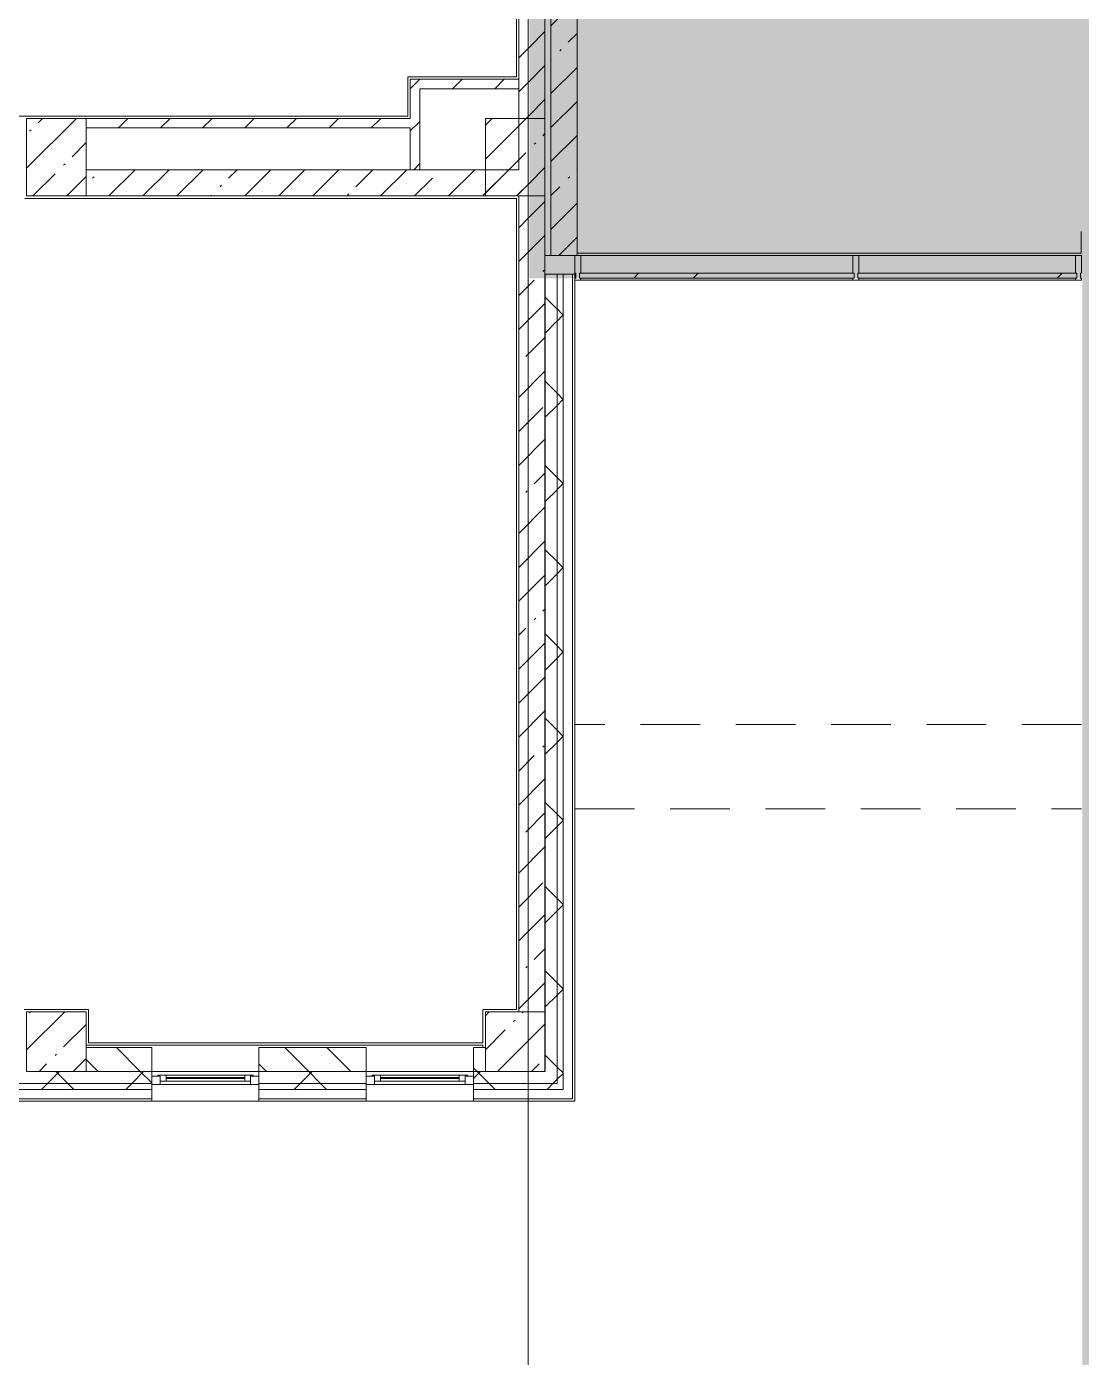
# Model space of a CAD drawing. Header units: millimetres. Extents: x 81469 to 279813, y -8553 to 29000.
# Drawn here: x 233153 to 242005, y 1150 to 12321 of the extents above; entities that cross this region are included whole.
import ezdxf

# ---------------------------------------------------------------- set-up
doc = ezdxf.new("R2010")
doc.units = ezdxf.units.MM
doc.linetypes.add('200_ШТРИХ__ш1_п0_6_', pattern=[800, 500, -300])
doc.linetypes.add('Осевая', pattern=[3175, 635, -476.25, 1587.5, -476.25])
doc.layers.add('A-DETL-GENF-1', color=7, linetype='Continuous', lineweight=9, true_color=0xc0c0c0, transparency=0.4)
for name, color, linetype, lineweight in [('A-DETL-MBND-1', 7, '200_ШТРИХ__ш1_п0_6_', 9), ('A-GLAZ-3', 7, 'Continuous', 5), ('A-GLAZ-CURT-2', 7, 'Continuous', 5), ('A-GLAZ-CWMG-2', 7, 'Continuous', 5), ('A-WALL', 7, 'Continuous', 9), ('A-WALL-4', 7, 'Continuous', 5), ('I-WALL-21', 7, 'Continuous', 5), ('S-COLS-1', 7, 'Continuous', 5), ('Оси', 7, 'Continuous', 9), ('Оси-2', 7, 'Осевая', 9)]:
    doc.layers.add(name, color=color, linetype=linetype, lineweight=lineweight)
for name, color, linetype, lineweight, true_color in [('A-FLOR-1', 7, 'Continuous', 5, 0xb7b7b7), ('A-FLOR-2', 7, 'Continuous', 5, 0xaaaaaa), ('A-GLAZ-CURT-3', 7, 'Continuous', 5, 0x737373), ('A-GLAZ-CWMG-3', 7, 'Continuous', 5, 0x737373), ('A-GLAZ-CWMG-4', 7, 'Continuous', 5, 0x383e42), ('A-WALL-5', 7, 'Continuous', 5, 0x737373), ('I-WALL-22', 7, 'Continuous', 5, 0x737373), ('S-COLS-2', 7, 'Continuous', 5, 0x737373)]:
    doc.layers.add(name, color=color, linetype=linetype, lineweight=lineweight, true_color=true_color)
pattern_1 = [(45, (152802.76, 0), (-285.1231, 285.1231), []), (45, (153087.9, 0), (-285.1231, 285.1231), [504.031, -100.806, 16.764, -84.042])]
pattern_2 = [(45, (152802.76, 0), (-353.5534, 353.5534), []), (135, (152802.76, 0), (-353.5534, -353.5534), [])]
pattern_3 = [(45, (152802.76, 0), (-176.7767, 176.7767), [])]

# ---------------------------------------------------------------- blocks, each defined once
blk = doc.blocks.new('BSC_Колонна _Прямоугольная - 500х500-V99-3_4_3_птичка')
at = {"layer": 'S-COLS-1'}
h = blk.add_hatch(dxfattribs=at)
h.set_pattern_fill('FP_57', color=256, style=0, pattern_type=2)
h.set_pattern_definition([(45, (-80600, -3800), (-285.1231, 285.1231), []), (45, (-80314.88, -3800), (-285.1231, 285.1231), [504.031, -100.806, 16.764, -84.042])])
h.paths.add_polyline_path([(-250, -250), (250, -250), (250, 250), (-250, 250)])
for p, q in [((250, 250), (-250, 250)), ((-250, 250), (-250, -250)), ((250, -250), (250, 250)), ((-250, -250), (250, -250))]:
    blk.add_line(p, q, dxfattribs=at)
blk = doc.blocks.new('120_Окно_СКБ_1Ст - 120_Окно_СКБ_1Ст 900х2500_h_-19906774-3_4_3_птичка')
at = {"layer": 'A-GLAZ-3'}
for p, q in [((-450, -75), (-450, -5)), ((-450, -5), (-380, -5)), ((450, -5), (-450, -5)), ((-380, -75), (-450, -75)), ((-450, -75), (-400, -75)), ((-380, -75), (-400, -75)), ((-400, -75), (-400, -85)), ((-400, -85), (400, -85)), ((400, -85), (-400, -85)), ((-380, -5), (-380, -75)), ((380, -35), (-380, -35)), ((-380, -35), (-380, -75)), ((-330, -85), (-330, -35)), ((-330, -55), (330, -55)), ((330, -65), (-330, -65)), ((330, -85), (330, -35)), ((380, -75), (380, -5)), ((380, -5), (450, -5)), ((380, -75), (380, -35)), ((450, -75), (380, -75)), ((400, -75), (380, -75)), ((400, -75), (450, -75)), ((400, -85), (400, -75)), ((450, -5), (450, -75))]:
    blk.add_line(p, q, dxfattribs=at)
blk = doc.blocks.new('Системная панель - Стекло - 40мм-33184352-3_4_3_птичка')
at = {"layer": 'A-GLAZ-CURT-2'}
h = blk.add_hatch(dxfattribs=at)
h.set_pattern_fill('FP_119', color=256, style=0, pattern_type=2)
h.set_pattern_definition([(45, (-86642.5, -9710), (-1414.214, 1414.214), [1000, -3000]), (45, (-87642.5, -10210), (-1414.214, 1414.214), [3000, -1000]), (45, (-85642.5, -10710), (-1414.214, 1414.214), [1000, -3000])])
h.paths.add_polyline_path([(1153, 0), (1153, 40), (-1153, 40), (-1153, 0), (557, 0)])
at = {"layer": 'A-GLAZ-CURT-3'}
for p, q in [((1153, 40), (-1153, 40)), ((-1153, 40), (-1153, 0)), ((-1153, 0), (1153, 0)), ((1153, 0), (1153, 40))]:
    blk.add_line(p, q, dxfattribs=at)
blk = doc.blocks.new('Системная панель - Стекло - 40мм-33184353-3_4_3_птичка')
at = {"layer": 'A-GLAZ-CURT-2'}
h = blk.add_hatch(dxfattribs=at)
h.set_pattern_fill('FP_120', color=256, style=0, pattern_type=2)
h.set_pattern_definition([(45, (-88744.2, -9710), (-1414.214, 1414.214), [1000, -3000]), (45, (-89744.2, -10210), (-1414.214, 1414.214), [3000, -1000]), (45, (-87744.2, -10710), (-1414.214, 1414.214), [1000, -3000])])
h.paths.add_polyline_path([(919, 0), (919, 40), (-919, 40), (-919, 0), (786, 0)])
at = {"layer": 'A-GLAZ-CURT-3'}
for p, q in [((919, 40), (-919, 40)), ((-919, 40), (-919, 0)), ((-919, 0), (919, 0)), ((919, 0), (919, 40))]:
    blk.add_line(p, q, dxfattribs=at)
blk = doc.blocks.new('Прямоугольный импост - Импост структурный с накладкой - 190мм-33184356-3_4_3_птичка')
at = {"layer": 'A-GLAZ-CWMG-2'}
for p, q in [((-50, 2), (-50, 17)), ((-50, 17), (0, 17)), ((0, 17), (0, 2))]:
    blk.add_line(p, q, dxfattribs=at)
at = {"layer": 'A-GLAZ-CWMG-3'}
for p, q in [((-40, 0), (-50, 0)), ((-40, -40), (-40, 0)), ((0, 0), (-10, 0)), ((-10, 0), (-10, -40)), ((-50, -190), (-50, -40)), ((-50, -40), (-40, -40)), ((-10, -40), (0, -40)), ((0, -40), (0, -190)), ((0, -190), (-50, -190))]:
    blk.add_line(p, q, dxfattribs=at)
blk = doc.blocks.new('Прямоугольный импост - Импост структурный с накладкой - 190мм-33184358-3_4_3_птичка')
at = {"layer": 'A-GLAZ-CWMG-2'}
for p, q in [((0, 17), (-50, 17)), ((-50, 17), (-50, 2)), ((0, 2), (0, 17))]:
    blk.add_line(p, q, dxfattribs=at)
at = {"layer": 'A-GLAZ-CWMG-3'}
for p, q in [((-50, 0), (-40, 0)), ((-40, 0), (-40, -40)), ((-10, -40), (-10, 0)), ((-10, 0), (0, 0)), ((-40, -40), (-50, -40)), ((-50, -40), (-50, -190)), ((0, -40), (-10, -40)), ((0, -190), (0, -40)), ((-50, -190), (0, -190))]:
    blk.add_line(p, q, dxfattribs=at)
blk = doc.blocks.new('Прямоугольный импост - Импост структурный с накладкой - 190мм-33184349-3_4_3_птичка')
at = {"layer": 'A-GLAZ-CWMG-2'}
for p, q in [((-25, 2), (-25, 17)), ((-25, 17), (25, 17)), ((25, 17), (25, 2))]:
    blk.add_line(p, q, dxfattribs=at)
at = {"layer": 'A-GLAZ-CWMG-3'}
for p, q in [((-15, 0), (-25, 0)), ((-15, -40), (-15, 0)), ((25, 0), (15, 0)), ((15, 0), (15, -40)), ((-25, -190), (-25, -40)), ((-25, -40), (-15, -40)), ((15, -40), (25, -40)), ((25, -40), (25, -190)), ((25, -190), (-25, -190))]:
    blk.add_line(p, q, dxfattribs=at)
blk = doc.blocks.new('Прямоугольный импост - Импост структурный с накладкой - 190мм-23186050-3_4_3_птичка')
at = {"layer": 'A-GLAZ-CWMG-4'}
for points in [[(85000, 10250), (87285, 10250), (87285, 10400), (85000, 10400)], [(86699, 10193), (87285, 10193), (87285, 10208), (85000, 10208), (85000, 10193)], [(87285, 10208), (87285, 10210), (86699, 10208)]]:
    blk.add_hatch(color=256, dxfattribs=at).paths.add_polyline_path(points)
at = {"layer": 'A-GLAZ-CWMG-2'}
blk.add_line((85000, 10193), (87285, 10193), dxfattribs=at)
at = {"layer": 'A-GLAZ-CWMG-3'}
blk.add_line((85000, 10400), (87285, 10400), dxfattribs=at)
blk = doc.blocks.new('Прямоугольный импост - Импост структурный с накладкой - 190мм-23186051-3_4_3_птичка')
at = {"layer": 'A-GLAZ-CWMG-4'}
for points in [[(88000, 10250), (88000, 10400), (87335, 10400), (87335, 10250)], [(88000, 10208), (88000, 10210), (87335, 10208)], [(88000, 10193), (88000, 10208), (87335, 10208), (87335, 10193)]]:
    blk.add_hatch(color=256, dxfattribs=at).paths.add_polyline_path(points)
at = {"layer": 'A-GLAZ-CWMG-2'}
blk.add_line((87335, 10193), (88000, 10193), dxfattribs=at)
at = {"layer": 'A-GLAZ-CWMG-3'}
blk.add_line((87335, 10400), (88000, 10400), dxfattribs=at)
blk = doc.blocks.new('Прямоугольный импост - Импост структурный с накладкой - 190мм-23186052-3_4_3_птичка')
at = {"layer": 'A-GLAZ-CWMG-4'}
for points in [[(89030, 10250), (89154, 10250), (89154, 10400), (88000, 10400), (88000, 10250), (88564, 10250)], [(88000, 10193), (89154, 10193), (89154, 10208), (88000, 10208)]]:
    blk.add_hatch(color=256, dxfattribs=at).paths.add_polyline_path(points)
at = {"layer": 'A-GLAZ-CWMG-2'}
blk.add_line((88000, 10193), (89154, 10193), dxfattribs=at)
at = {"layer": 'A-GLAZ-CWMG-3'}
blk.add_line((88000, 10400), (89154, 10400), dxfattribs=at)
blk = doc.blocks.new('парапет9 - парапет-22867712-3_4_3_птичка')
at = {"layer": 'A-DETL-MBND-1'}
for p, q in [((89202, 7964), (84952, 7964)), ((84952, 7255), (89202, 7255))]:
    blk.add_line(p, q, dxfattribs=at)
blk = doc.blocks.new('BSC_Колонна _Прямоугольная - 650х500-V209-3_4_3_птичка')
at = {"layer": 'S-COLS-1'}
h = blk.add_hatch(dxfattribs=at)
h.set_pattern_fill('FP_123', color=256, style=0, pattern_type=2)
h.set_pattern_definition([(135, (11225, -80600), (-285.1231, -285.1231), []), (135, (11225, -80314.88), (-285.1231, -285.1231), [504.031, -100.806, 16.764, -84.042])])
h.paths.add_polyline_path([(325, 250), (-325, 250), (-325, -250), (325, -250)])
for p, q in [((325, 250), (-325, 250)), ((-325, 250), (-325, -250)), ((325, -250), (325, 250)), ((-325, -250), (325, -250))]:
    blk.add_line(p, q, dxfattribs=at)
blk = doc.blocks.new('BSC_Колонна _Прямоугольная - 500х500-V210-3_4_3_птичка')
at = {"layer": 'S-COLS-1'}
h = blk.add_hatch(dxfattribs=at)
h.set_pattern_fill('FP_124', color=256, style=0, pattern_type=2)
h.set_pattern_definition([(45, (-84450, -3800), (-285.1231, 285.1231), []), (45, (-84164.88, -3800), (-285.1231, 285.1231), [504.031, -100.806, 16.764, -84.042])])
h.paths.add_polyline_path([(-250, -250), (250, -250), (250, 250), (-250, 250), (-250, -99)])
for p, q in [((250, 250), (-250, 250)), ((-250, 250), (-250, -250)), ((250, -250), (250, 250)), ((-250, -250), (250, -250))]:
    blk.add_line(p, q, dxfattribs=at)

msp = doc.modelspace()

# ---------------------------------------------------------------- hatches: boundary and pattern name
at = {"layer": 'A-DETL-GENF-1'}
msp.add_hatch(color=256, dxfattribs=at).paths.add_polyline_path([(278035.8, -258), (278035.8, 21479), (246135.8, 21479), (246135.8, 27379), (237372.8, 27379), (237372.8, 10208.3), (242012.8, 10208.3), (242012.8, -258), (276790.3, -258)])
at = {"layer": 'A-WALL-4'}
h = msp.add_hatch(dxfattribs=at)
h.set_pattern_fill('FP_68', color=256, style=0, pattern_type=2)
h.set_pattern_definition(pattern_2)
h.paths.add_polyline_path([(237504.4, 10208.3), (237604.4, 10208.3), (237604.4, 10242), (237504.4, 10242)])
h = msp.add_hatch(dxfattribs=at)
h.set_pattern_fill('FP_68', color=256, style=0, pattern_type=2)
h.set_pattern_definition(pattern_2)
h.paths.add_polyline_path([(237604.4, 3450), (237603.9, 10208.3), (237504.4, 10208.3), (237504.4, 3450)])
h = msp.add_hatch(dxfattribs=at)
h.set_pattern_fill('FP_68', color=256, style=0, pattern_type=2)
h.set_pattern_definition(pattern_2)
h.paths.add_polyline_path([(237604.4, 10208.3), (237654.4, 10208.3), (237654.4, 10242), (237604.4, 10242)])
h = msp.add_hatch(dxfattribs=at)
h.set_pattern_fill('FP_68', color=256, style=0, pattern_type=2)
h.set_pattern_definition(pattern_2)
h.paths.add_polyline_path([(237604.4, 3400), (237654.4, 3400), (237654.1, 10208.3), (237604.4, 10208.3), (237604.4, 3450)])
h = msp.add_hatch(dxfattribs=at)
h.set_pattern_fill('FP_66', color=256, style=0, pattern_type=2)
h.set_pattern_definition([(135, (152802.76, 0), (-176.7767, -176.7767), [])])
h.paths.add_polyline_path([(236902.8, 3550), (237002.8, 3550), (237002.8, 3750), (236902.8, 3750), (236902.8, 3701.2)])
h.paths.add_polyline_path([(235773.4, 3550), (236002.8, 3550), (236002.8, 3750), (235102.8, 3750), (235102.8, 3550)])
h.paths.add_polyline_path([(232882.8, 3550), (233152.8, 3550), (233152.8, 3750), (232882.8, 3750)])
h.paths.add_polyline_path([(229247.9, 3550), (229882.8, 3550), (229882.8, 3750), (228782.8, 3750), (228782.8, 3550)])
h.paths.add_polyline_path([(233652.8, 3550), (234202.8, 3550), (234202.8, 3750), (233652.8, 3750), (233652.8, 3666.7)])
h = msp.add_hatch(dxfattribs=at)
h.set_pattern_fill('FP_68', color=256, style=0, pattern_type=2)
h.set_pattern_definition(pattern_2)
h.paths.add_polyline_path([(237504.4, 3450), (237502.8, 3550), (236902.8, 3550), (236902.8, 3450), (237502.8, 3450)])
h.paths.add_polyline_path([(229247.9, 3450), (229882.8, 3450), (229882.8, 3550), (228502.8, 3550), (228502.8, 3450), (228782.8, 3450)])
h.paths.add_polyline_path([(235102.8, 3450), (236002.8, 3450), (236002.8, 3550), (235102.8, 3550)])
h.paths.add_polyline_path([(234202.8, 3450), (234202.8, 3550), (232882.8, 3550), (232882.8, 3450), (233909, 3450)])
h = msp.add_hatch(dxfattribs=at)
h.set_pattern_fill('FP_68', color=256, style=0, pattern_type=2)
h.set_pattern_definition(pattern_2)
h.paths.add_polyline_path([(237604.4, 3400), (237604.4, 3450), (236902.8, 3450), (236902.8, 3400), (237504.4, 3400)])
h.paths.add_polyline_path([(229882.8, 3400), (229882.8, 3450), (228502.8, 3450), (228502.8, 3400), (229247.9, 3400)])
h.paths.add_polyline_path([(232882.8, 3400), (234202.8, 3400), (234202.8, 3450), (232882.8, 3450)])
h.paths.add_polyline_path([(235773.4, 3400), (236002.8, 3400), (236002.8, 3450), (235102.8, 3450), (235102.8, 3400)])
at = {"layer": 'I-WALL-21'}
h = msp.add_hatch(dxfattribs=at)
h.set_pattern_fill('FP_64', color=256, style=0, pattern_type=2)
h.set_pattern_definition(pattern_1)
h.paths.add_polyline_path([(237552.8, 10400), (237772.8, 10400), (237772.8, 19100), (237552.8, 19100), (237552.8, 10439.8)])
h = msp.add_hatch(dxfattribs=at)
h.set_pattern_fill('FP_64', color=256, style=0, pattern_type=2)
h.set_pattern_definition(pattern_1)
h.paths.add_polyline_path([(237282.8, 4050), (237502.8, 4050), (237502.8, 10208.3), (237372.8, 10208.3), (237372.8, 15130), (237282.8, 15130), (237282.8, 4279.6)])
h = msp.add_hatch(dxfattribs=at)
h.set_pattern_fill('FP_64', color=256, style=0, pattern_type=2)
h.set_pattern_definition(pattern_1)
h.paths.add_polyline_path([(237372.8, 10208.3), (237502.8, 10208.3), (237502.8, 15130), (237372.8, 15130), (237372.8, 11221)])
h = msp.add_hatch(dxfattribs=at)
h.set_pattern_fill('FP_69', color=256, style=0, pattern_type=2)
h.set_pattern_definition(pattern_3)
h.paths.add_polyline_path([(236372.8, 11120), (236452.8, 11120), (236452.8, 11880), (236372.8, 11880), (236372.8, 11221)])
h = msp.add_hatch(dxfattribs=at)
h.set_pattern_fill('FP_69', color=256, style=0, pattern_type=2)
h.set_pattern_definition(pattern_3)
h.paths.add_polyline_path([(237282.8, 11800), (237282.8, 11880), (236452.8, 11880), (236452.8, 11800)])
h = msp.add_hatch(dxfattribs=at)
h.set_pattern_fill('FP_69', color=256, style=0, pattern_type=2)
h.set_pattern_definition(pattern_3)
h.paths.add_polyline_path([(236372.8, 11470), (236372.8, 11550), (233652.8, 11550), (233652.8, 11470), (235773.4, 11470)])
h = msp.add_hatch(dxfattribs=at)
h.set_pattern_fill('FP_64', color=256, style=0, pattern_type=2)
h.set_pattern_definition(pattern_1)
h.paths.add_polyline_path([(235773.4, 10900), (237282.8, 10900), (237282.8, 11120), (233652.8, 11120), (233652.8, 10900)])
at = {"layer": 'S-COLS-1'}
h = msp.add_hatch(dxfattribs=at)
h.set_pattern_fill('FP_64', color=256, style=0, pattern_type=2)
h.set_pattern_definition(pattern_1)
h.paths.add_polyline_path([(237002.8, 10900), (237372.8, 10900), (237372.8, 11550), (237002.8, 11550), (237002.8, 11221)])
h = msp.add_hatch(dxfattribs=at)
h.set_pattern_fill('FP_64', color=256, style=0, pattern_type=2)
h.set_pattern_definition(pattern_1)
h.paths.add_polyline_path([(237502.8, 10900), (237502.8, 11550), (237372.8, 11550), (237372.8, 10900)])

# ---------------------------------------------------------------- linework, layer by layer
at = {"layer": 'A-DETL-MBND-1'}
for p, q in [((237502.8, 10400), (237552.8, 10400)), ((237752.8, 10242), (237752.8, 10250))]:
    msp.add_line(p, q, dxfattribs=at)
at = {"layer": 'A-FLOR-1'}
for p, q in [((242001.8, 10420), (242001.8, 10600)), ((237772.8, 10420), (242001.8, 10420))]:
    msp.add_line(p, q, dxfattribs=at)
at = {"layer": 'A-FLOR-2'}
for p, q in [((237262.8, 11900), (237262.8, 15130)), ((236353.2, 11570), (236353.2, 11900)), ((236353.2, 11900), (237262.8, 11900)), ((232721.8, 11570), (236353.2, 11570)), ((237262.8, 10879), (233138.8, 10879)), ((237262.8, 4070), (237262.8, 10879)), ((233132.8, 4070), (233672.8, 4070)), ((233672.8, 4070), (233672.8, 3790)), ((236982.8, 3790), (236982.8, 4070)), ((236982.8, 4070), (237262.8, 4070)), ((233672.8, 3790), (236982.8, 3790))]:
    msp.add_line(p, q, dxfattribs=at)
at = {"layer": 'A-WALL'}
for p, q in [((237282.8, 11800), (237282.8, 11880)), ((236372.8, 11120), (236452.8, 11120)), ((237604.4, 10242), (237604.4, 3450)), ((237654.4, 10242), (237654.4, 3400)), ((237734.4, 10242), (237734.4, 3320)), ((234202.8, 3550), (233652.8, 3550)), ((236002.8, 3550), (235102.8, 3550)), ((237002.8, 3550), (236902.8, 3550)), ((232882.8, 3450), (234202.8, 3450)), ((232882.8, 3400), (234202.8, 3400)), ((235102.8, 3450), (236002.8, 3450)), ((235102.8, 3400), (236002.8, 3400)), ((236902.8, 3450), (237604.4, 3450)), ((236902.8, 3400), (237654.4, 3400)), ((232882.8, 3320), (234202.8, 3320)), ((235102.8, 3320), (236002.8, 3320)), ((236902.8, 3320), (237734.4, 3320))]:
    msp.add_line(p, q, dxfattribs=at)
at = {"layer": 'A-WALL-4'}
for p, q in [((237504.4, 10242), (237504.4, 3550)), ((237754.4, 3300), (237754.4, 10242)), ((234202.8, 3750), (233652.8, 3750)), ((234202.8, 3300), (234202.8, 3750)), ((235102.8, 3750), (235102.8, 3300)), ((236002.8, 3750), (235102.8, 3750)), ((236002.8, 3300), (236002.8, 3750)), ((236902.8, 3750), (236902.8, 3300)), ((237002.8, 3750), (236902.8, 3750)), ((234202.8, 3550), (235102.8, 3550)), ((236002.8, 3550), (236902.8, 3550)), ((237754.4, 3300), (228660.8, 3300))]:
    msp.add_line(p, q, dxfattribs=at)
at = {"layer": 'A-WALL-5'}
msp.add_line((237754.4, 10242), (237504.4, 10242), dxfattribs=at)
at = {"layer": 'I-WALL-21'}
for p, q in [((237282.8, 15130), (237282.8, 11880)), ((237502.8, 4050), (237502.8, 15130)), ((236372.8, 11880), (236372.8, 11550)), ((237282.8, 11880), (236372.8, 11880)), ((236452.8, 11120), (236452.8, 11800)), ((236452.8, 11800), (237282.8, 11800)), ((237282.8, 11800), (237282.8, 11120)), ((236372.8, 11550), (233652.8, 11550)), ((233652.8, 11470), (236372.8, 11470)), ((236372.8, 11470), (236372.8, 11120)), ((236372.8, 11120), (233652.8, 11120)), ((237282.8, 11120), (236452.8, 11120)), ((233652.8, 10900), (237282.8, 10900)), ((237282.8, 10900), (237282.8, 4050)), ((233652.8, 3770), (236982.8, 3770)), ((236982.8, 3750), (236982.8, 3770)), ((235102.8, 3550), (234202.8, 3550)), ((236902.8, 3550), (236002.8, 3550))]:
    msp.add_line(p, q, dxfattribs=at)
at = {"layer": 'I-WALL-22'}
for p, q in [((237552.8, 19100), (237552.8, 10400)), ((237772.8, 10400), (237772.8, 13400)), ((237552.8, 10400), (237772.8, 10400))]:
    msp.add_line(p, q, dxfattribs=at)
at = {"layer": 'S-COLS-1'}
for p, q in [((237372.8, 11550), (237002.8, 11550)), ((237002.8, 11550), (237002.8, 10900)), ((237002.8, 10900), (237372.8, 10900))]:
    msp.add_line(p, q, dxfattribs=at)
at = {"layer": 'S-COLS-2'}
for p, q in [((237502.8, 11550), (237372.8, 11550)), ((237502.8, 10900), (237502.8, 11550)), ((237372.8, 10900), (237502.8, 10900))]:
    msp.add_line(p, q, dxfattribs=at)
at = {"layer": 'Оси'}
for p, q in [((237362.8, 10029.8), (237362.8, 21915.1)), ((237362.8, -1906.3), (237362.8, 9979))]:
    msp.add_line(p, q, dxfattribs=at)
at = {"layer": 'Оси-2'}
msp.add_line((237362.8, 9979), (237362.8, 10029.8), dxfattribs=at)

# ---------------------------------------------------------------- block references
at = {"layer": 'A-DETL-MBND-1'}
msp.add_blockref('парапет9 - парапет-22867712-3_4_3_птичка', (152802.8, -1500), dxfattribs=at)
at = {"layer": 'A-GLAZ-3', "rotation": 180}
for p in [(234652.8, 3435), (236452.8, 3435)]:
    msp.add_blockref('120_Окно_СКБ_1Ст - 120_Окно_СКБ_1Ст 900х2500_h_-19906774-3_4_3_птичка', p, dxfattribs=at)
at = {"layer": 'A-GLAZ-CURT-3'}
for name, p in [('Системная панель - Стекло - 40мм-33184352-3_4_3_птичка', (238945.3, 10210)), ('Системная панель - Стекло - 40мм-33184353-3_4_3_птичка', (241047, 10210))]:
    msp.add_blockref(name, p, dxfattribs=at)
at = {"layer": 'A-GLAZ-CWMG-2', "extrusion": (0, 0, -1), "rotation": 180}
for name, p in [('Прямоугольный импост - Импост структурный с накладкой - 190мм-33184349-3_4_3_птичка', (-240112.8, 10210)), ('Прямоугольный импост - Импост структурный с накладкой - 190мм-33184356-3_4_3_птичка', (-242006.3, 10210))]:
    msp.add_blockref(name, p, dxfattribs=at)
at = {"layer": 'A-GLAZ-CWMG-3', "rotation": 180}
msp.add_blockref('Прямоугольный импост - Импост структурный с накладкой - 190мм-33184358-3_4_3_птичка', (237752.8, 10210), dxfattribs=at)
at = {"layer": 'A-GLAZ-CWMG-3'}
for name in ['Прямоугольный импост - Импост структурный с накладкой - 190мм-23186050-3_4_3_птичка', 'Прямоугольный импост - Импост структурный с накладкой - 190мм-23186051-3_4_3_птичка', 'Прямоугольный импост - Импост структурный с накладкой - 190мм-23186052-3_4_3_птичка']:
    msp.add_blockref(name, (152802.8, 0), dxfattribs=at)
at = {"layer": 'S-COLS-1', "rotation": 270.0000000000007}
msp.add_blockref('BSC_Колонна _Прямоугольная - 650х500-V209-3_4_3_птичка', (233402.8, 11225), dxfattribs=at)
at = {"layer": 'S-COLS-1'}
for name, p in [('BSC_Колонна _Прямоугольная - 500х500-V99-3_4_3_птичка', (233402.8, 3800)), ('BSC_Колонна _Прямоугольная - 500х500-V210-3_4_3_птичка', (237252.8, 3800))]:
    msp.add_blockref(name, p, dxfattribs=at)

doc.saveas('drawing.dxf')
